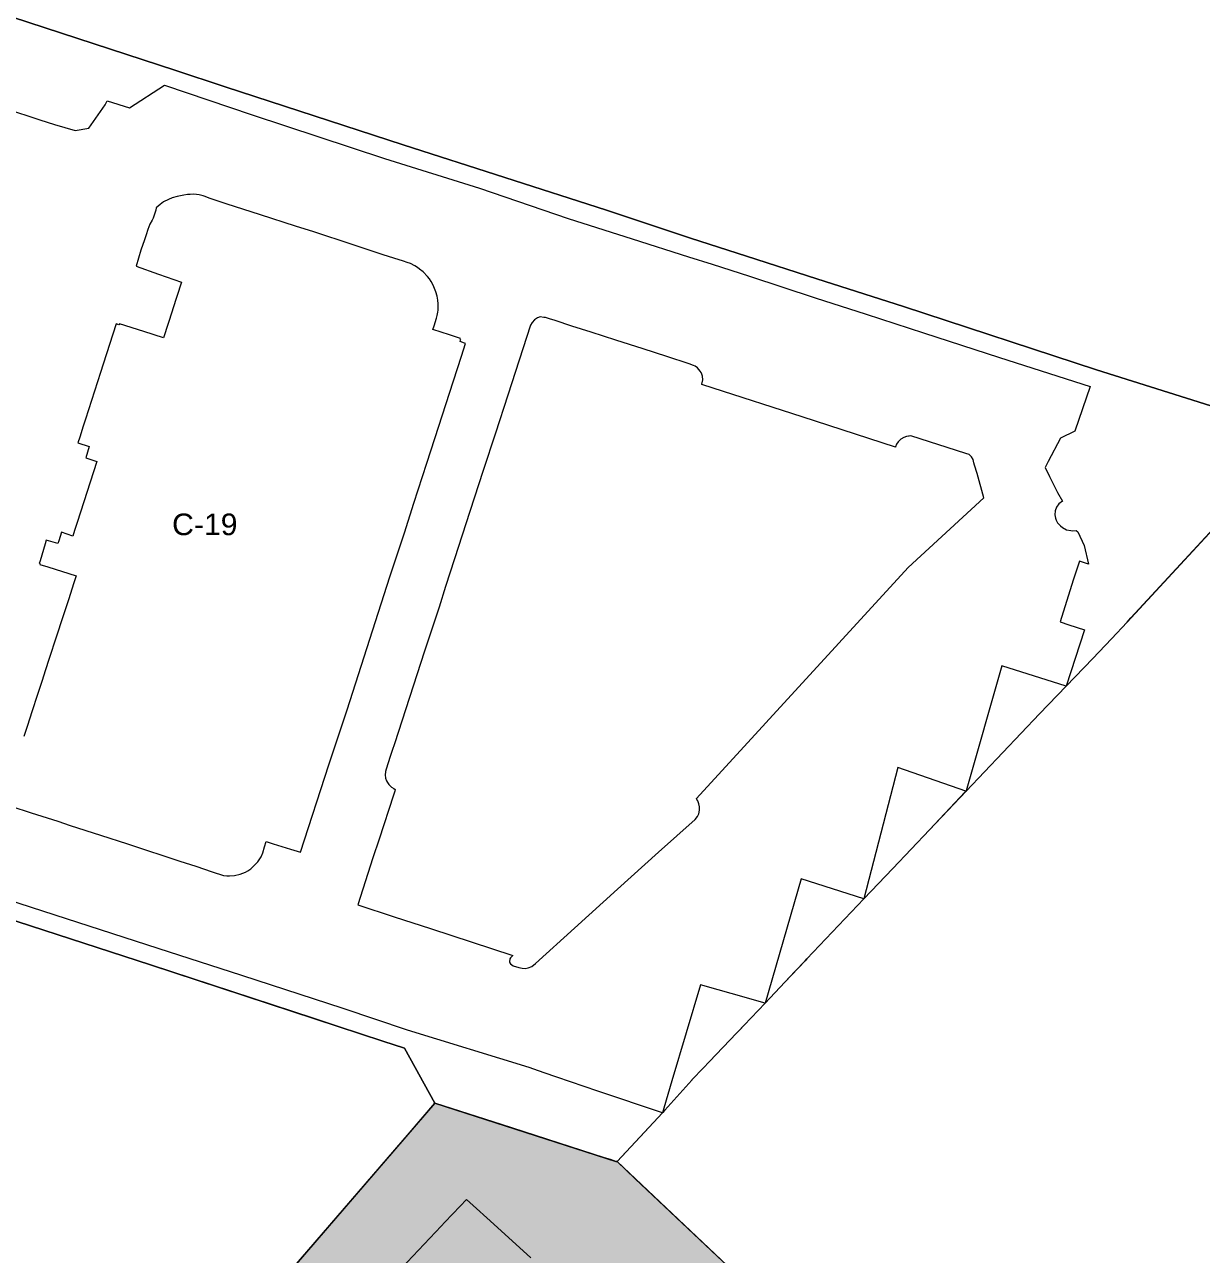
# Model space of a CAD drawing. Header units: metres. Extents: x 662613 to 666742, y 2728069 to 2732733.
# Drawn here: x 664230.1 to 664328.1, y 2729686.7 to 2729789.2 of the extents above; entities that cross this region are included whole.
import ezdxf
from ezdxf.enums import TextEntityAlignment as Align

# ---------------------------------------------------------------- set-up
doc = ezdxf.new("R2010")
doc.units = ezdxf.units.M
doc.header["$MEASUREMENT"] = 0
for name, color, linetype, lineweight in [('DQ_PLOT_ID', 252, 'Continuous', 18), ('Xref_DQ_MasterPlan_2024$0$DQ_PLOTS', 252, 'Continuous', 15), ('Xref_DQ_MasterPlan_2024$0$DQ_ROADS', 8, 'Continuous', 13)]:
    doc.layers.add(name, color=color, linetype=linetype, lineweight=lineweight)
doc.layers.add('Open area$0$PUBLIC PARKING', color=254, linetype='Continuous')
doc.styles.add('DQ_Plot_ID', font='arial.ttf')

# ---------------------------------------------------------------- blocks, each defined once
blk = doc.blocks.new('Xref_DQ_MasterPlan_2024$0$DQ_Roads_')
at = {"layer": 'Xref_DQ_MasterPlan_2024$0$DQ_ROADS'}
for points in [[(664253.8993, 2729677.5804), (664264.7693, 2729689.08), (664265.0821, 2729689.411), (664266.3452, 2729690.7473), (664266.8789, 2729691.3119), (664267.4313, 2729690.8086), (664268.8364, 2729689.5285), (664272.2251, 2729686.4412)], [(664228.475, 2729782.1892), (664231.338, 2729781.2457), (664232.5761, 2729780.8377), (664234.2763, 2729780.3467), (664235.4288, 2729780.5389), (664236.7735, 2729782.4833), (664236.9584, 2729782.8034), (664238.8187, 2729782.2307), (664241.7264, 2729784.1123), (664249.0291, 2729781.6403), (664260.0395, 2729778.0111), (664267.9535, 2729775.5325), (664275.3515, 2729773.0283), (664280.6685, 2729771.3279), (664285.3715, 2729769.829), (664287.3305, 2729769.2045), (664290.4523, 2729768.2063), (664295.9215, 2729766.4129), (664300.1555, 2729765.0423), (664304.9311, 2729763.4943), (664311.2505, 2729761.4469), (664318.8009, 2729759.0191), (664317.5445, 2729755.2967), (664316.3461, 2729754.7063), (664315.3151, 2729752.7725), (664315.0519, 2729752.2817), (664315.4263, 2729751.5333), (664316.0873, 2729750.1993), (664316.4941, 2729749.4695), (664316.1891, 2729749.2541), (664316.0007, 2729748.9851), (664315.8989, 2729748.6739), (664315.8691, 2729748.3329), (664315.9169, 2729748.0519), (664315.9827, 2729747.8903), (664316.0843, 2729747.6749), (664316.3385, 2729747.4297), (664316.5121, 2729747.2801), (664316.8531, 2729747.0947), (664317.194, 2729747.0169), (664317.3795, 2729747.0109), (664317.6427, 2729747.0229), (664317.7743, 2729746.9093), (664318.3217, 2729745.7907), (664318.6831, 2729744.2151), (664317.9127, 2729744.466), (664317.3971, 2729742.9038), (664316.3047, 2729739.4195), (664317.0361, 2729739.1717), (664318.3475, 2729738.7478), (664316.8056, 2729734.0587), (664311.4651, 2729735.7518), (664308.4879, 2729725.3426), (664308.4816, 2729725.3214), (664308.4787, 2729725.3173), (664308.456, 2729725.3252), (664302.7926, 2729727.2815), (664299.9666, 2729716.3466), (664294.7365, 2729718.0101), (664291.738, 2729707.6732), (664288.9243, 2729708.4604), (664287.8287, 2729708.7668), (664286.3603, 2729709.1776), (664283.9866, 2729701.1925), (664283.3091, 2729698.9134), (664283.1915, 2729698.5176), (664277.813, 2729700.3419), (664274.3992, 2729701.4999), (664273.3342, 2729701.8617), (664272.4756, 2729702.1635), (664272.08, 2729702.3025), (664261.9725, 2729705.4131), (664256.6093, 2729707.2139), (664248.1587, 2729709.9571), (664241.1873, 2729712.2122), (664233.5645, 2729714.6843), (664219.6529, 2729719.1863)], [(664228.9162, 2729724.0582), (664230.6126, 2729723.5225), (664232.8335, 2729722.8183), (664233.8747, 2729722.4661), (664236.4024, 2729721.6412), (664238.6383, 2729720.9219), (664239.3123, 2729720.7156), (664240.6479, 2729720.2679), (664241.1811, 2729720.1019), (664243.0096, 2729719.4983), (664244.3476, 2729719.0657), (664245.7032, 2729718.613), (664246.6489, 2729718.2961), (664246.9105, 2729718.2659), (664247.1368, 2729718.2609), (664247.5443, 2729718.3011), (664248.0221, 2729718.4017), (664248.4799, 2729718.5728), (664248.6685, 2729718.6834), (664248.9049, 2729718.8444), (664249.2269, 2729719.1462), (664249.5036, 2729719.438), (664249.7676, 2729719.8353), (664249.9034, 2729720.1925), (664250.0393, 2729720.6855), (664250.2013, 2729721.1133), (664250.7722, 2729720.9408), (664252.2074, 2729720.4784), (664253.0611, 2729720.2258), (664255.422, 2729727.5036), (664256.9236, 2729732.0888), (664258.8186, 2729737.9683), (664260.4979, 2729743.1626), (664261.6986, 2729746.824), (664262.4954, 2729749.3067), (664263.5589, 2729752.6289), (664264.5761, 2729755.7233), (664265.4583, 2729758.4728), (664266.4649, 2729761.5602), (664266.8028, 2729762.5988), (664266.7115, 2729762.6351), (664266.3526, 2729762.7652), (664266.3875, 2729762.8733), (664266.4088, 2729762.9409), (664266.3484, 2729762.9587), (664266.3723, 2729763.0296), (664265.4566, 2729763.33), (664264.0824, 2729763.7769), (664264.1782, 2729764.0808), (664264.3806, 2729764.7033), (664264.4334, 2729764.9246), (664264.4862, 2729765.2038), (664264.5063, 2729765.3823), (664264.5176, 2729765.8954), (664264.4824, 2729766.2249), (664264.4183, 2729766.5468), (664264.3152, 2729766.9191), (664264.1592, 2729767.324), (664264.0599, 2729767.5177), (664263.9241, 2729767.7666), (664263.7807, 2729767.983), (664263.6273, 2729768.1716), (664263.2639, 2729768.5589), (664262.9696, 2729768.8004), (664262.7885, 2729768.9337), (664262.5659, 2729769.067), (664262.2012, 2729769.2531), (664261.9296, 2729769.3512), (664261.6203, 2729769.4518), (664260.8242, 2729769.7184), (664259.9314, 2729769.99), (664257.3398, 2729770.8469), (664254.1531, 2729771.8932), (664252.6289, 2729772.3862), (664249.709, 2729773.3268), (664246.8593, 2729774.2373), (664245.4308, 2729774.7151), (664245.1217, 2729774.8484), (664244.9331, 2729774.9163), (664244.6011, 2729774.9817), (664244.3773, 2729775.022), (664244.1383, 2729775.032), (664243.8692, 2729775.0245), (664243.6328, 2729775.0069), (664243.3272, 2729774.9692), (664242.789, 2729774.861), (664242.3589, 2729774.7277), (664242.0508, 2729774.607), (664241.6509, 2729774.4033), (664241.3541, 2729774.1744), (664241.0397, 2729773.9103), (664241.002, 2729773.7192), (664240.7693, 2729773.0426), (664240.6901, 2729772.8867), (664240.5116, 2729772.532), (664240.3393, 2729772.0919), (664240.201, 2729771.6643), (664240.0538, 2729771.2518), (664239.7619, 2729770.369), (664239.3618, 2729769.0396), (664241.2256, 2729768.383), (664243.1393, 2729767.7088), (664242.3959, 2729765.3941), (664242.3905, 2729765.3773), (664241.6437, 2729763.0823), (664240.0051, 2729763.5904), (664237.9637, 2729764.2397), (664237.9339, 2729764.1504), (664237.7044, 2729764.2361), (664236.6241, 2729760.8878), (664236.3921, 2729760.1782), (664235.1358, 2729756.3028), (664234.957, 2729755.7123), (664234.6663, 2729754.8089), (664234.5124, 2729754.3269), (664235.4532, 2729754.0246), (664235.164, 2729753.0688), (664236.1017, 2729752.7816), (664234.4517, 2729747.6848), (664234.2356, 2729747.016), (664234.0934, 2729746.5679), (664233.14, 2729746.8956), (664232.9162, 2729746.1726), (664232.847, 2729745.955), (664231.8823, 2729746.2187), (664231.7924, 2729745.9269), (664231.3614, 2729744.5153), (664231.2909, 2729744.2776), (664231.3651, 2729744.2537), (664231.3502, 2729744.2055), (664232.0016, 2729744.0004), (664234.3806, 2729743.2588), (664234.1782, 2729742.6577), (664233.7242, 2729741.2668), (664233.2878, 2729739.9288), (664232.6771, 2729738.0589), (664232.5168, 2729737.5634), (664232.3174, 2729736.9459), (664232.0967, 2729736.2706), (664231.8201, 2729735.423), (664231.5044, 2729734.4396), (664231.1535, 2729733.3556), (664230.6895, 2729731.917), (664230.316, 2729730.7751), (664230.018, 2729729.8647)]]:
    blk.add_lwpolyline(points, dxfattribs=at)
blk.add_lwpolyline([(664259.6025, 2729721.3115), (664259.0835, 2729719.7771), (664257.8197, 2729715.8551), (664260.8495, 2729714.8585), (664263.8746, 2729713.8732), (664270.7439, 2729711.641), (664270.5352, 2729711.4397), (664270.4849, 2729711.3567), (664270.4648, 2729711.1077), (664270.4761, 2729711.0247), (664270.544, 2729710.9442), (664270.7528, 2729710.7782), (664271.2259, 2729710.6446), (664271.5098, 2729710.5644), (664271.7689, 2729710.5493), (664272.0204, 2729710.5996), (664272.3071, 2729710.7254), (664272.6101, 2729710.9542), (664275.8636, 2729713.8976), (664279.4588, 2729717.1458), (664282.8722, 2729720.2254), (664285.9215, 2729722.9711), (664286.1054, 2729723.1984), (664286.1383, 2729723.2762), (664286.2213, 2729723.4362), (664286.2856, 2729723.7398), (664286.2879, 2729724), (664286.2355, 2729724.2767), (664286.1271, 2729724.5249), (664286.0502, 2729724.635), (664286.0257, 2729724.6999), (664303.6423, 2729743.9533), (664309.9619, 2729749.7371), (664309.4088, 2729751.7769), (664309.1931, 2729752.4724), (664309.1333, 2729752.6653), (664309.0551, 2729752.9356), (664308.9413, 2729753.1562), (664308.7457, 2729753.3553), (664308.4647, 2729753.455), (664303.8727, 2729754.9026), (664303.728, 2729754.8921), (664303.6771, 2729754.8884), (664303.517, 2729754.8635), (664303.2858, 2729754.7745), (664303.0511, 2729754.6287), (664302.827, 2729754.4153), (664302.6918, 2729754.2232), (664302.5919, 2729753.9893), (664302.589, 2729753.9821), (664294.8375, 2729756.4887), (664287.4279, 2729758.8845), (664286.4783, 2729759.1915), (664286.4832, 2729759.2174), (664286.5507, 2729759.574), (664286.5282, 2729759.8731), (664286.4445, 2729760.1273), (664286.4166, 2729760.1781), (664286.3428, 2729760.3127), (664286.1155, 2729760.5729), (664285.93, 2729760.7105), (664285.7895, 2729760.7793), (664285.4231, 2729760.9109), (664283.5582, 2729761.5121), (664281.5886, 2729762.1492), (664279.314, 2729762.885), (664277.2487, 2729763.546), (664275.6471, 2729764.0544), (664274.2668, 2729764.518), (664273.7972, 2729764.6676), (664273.4502, 2729764.7723), (664273.3111, 2729764.7812), (664273.0061, 2729764.8112), (664272.7757, 2729764.7364), (664272.5335, 2729764.5689), (664272.3361, 2729764.3505), (664272.2102, 2729764.1193), (664270.3189, 2729758.2992), (664269.2838, 2729755.13), (664268.2737, 2729752.0355), (664267.1639, 2729748.6209), (664267.1619, 2729748.6147), (664265.8781, 2729744.6586), (664265.1312, 2729742.3644), (664264.5852, 2729740.65), (664263.3811, 2729736.9715), (664260.8732, 2729729.2664), (664260.6945, 2729728.7133), (664260.5247, 2729728.194), (664260.3575, 2729727.6765), (664260.1859, 2729727.1501), (664260.1289, 2729726.9527), (664260.126, 2729726.9154), (664260.1067, 2729726.6681), (664260.1405, 2729726.3978), (664260.2152, 2729726.1684), (664260.2828, 2729726.0528), (664260.4019, 2729725.8714), (664260.5247, 2729725.7522), (664260.6367, 2729725.6526), (664260.8128, 2729725.5335), (664260.944, 2729725.4528), (664260.8945, 2729725.3093), (664260.7971, 2729724.9937)], close=True, dxfattribs=at)
blk = doc.blocks.new('Xref_DQ_MasterPlan_2024')
at = {"layer": 'Xref_DQ_MasterPlan_2024$0$DQ_PLOTS'}
for points in [[(664336.35, 2729755.04), (664319.35, 2729760.42), (664303.28, 2729765.68), (664296.05, 2729767.99), (664290.19, 2729769.87), (664285.54, 2729771.37), (664278.53, 2729773.7), (664261.6, 2729779.15), (664246.79, 2729783.99), (664242.58, 2729785.38), (664193.83, 2729801.31)], [(664193.83, 2729801.31), (664242.58, 2729785.38), (664246.79, 2729783.99), (664261.6, 2729779.15), (664278.53, 2729773.7), (664285.54, 2729771.37), (664290.19, 2729769.87), (664296.05, 2729767.99), (664303.28, 2729765.68), (664319.35, 2729760.42), (664336.35, 2729755.04)], [(664335.89, 2729754.53), (664321.88, 2729739.39), (664320.6, 2729738.01), (664319.02, 2729736.36), (664316.81, 2729734.06), (664314.59, 2729731.75), (664308.48, 2729725.32), (664308.48, 2729725.32), (664302.38, 2729718.89), (664302.37, 2729718.88), (664299.97, 2729716.35), (664295.23, 2729711.35), (664295.08, 2729711.2), (664293.39, 2729709.42), (664291.74, 2729707.67), (664290, 2729705.84), (664289.6, 2729705.42), (664289.35, 2729705.16), (664287.11, 2729702.8), (664286.59, 2729702.25), (664285.68, 2729701.29), (664285.65, 2729701.26), (664284.89, 2729700.41), (664283.39, 2729698.74), (664283.37, 2729698.72), (664283.23, 2729698.56), (664283.19, 2729698.52), (664279.41, 2729694.46), (664279.32, 2729694.48), (664278.87, 2729694.63), (664278.37, 2729694.79), (664269.79, 2729697.56), (664264.25, 2729699.34), (664261.72, 2729703.9), (664259.91, 2729704.5), (664256.2, 2729705.72), (664256.2, 2729705.72), (664254.1, 2729706.41), (664240.56, 2729710.85), (664217.12, 2729718.45)], [(664291.64, 2729682.93), (664279.41, 2729694.46), (664281.35, 2729696.54), (664283.19, 2729698.52), (664283.23, 2729698.56), (664283.37, 2729698.72), (664283.39, 2729698.74), (664284.89, 2729700.41), (664285.65, 2729701.26), (664285.68, 2729701.29), (664286.59, 2729702.25), (664287.11, 2729702.8), (664289.35, 2729705.16), (664289.6, 2729705.42), (664289.86, 2729705.7), (664290, 2729705.84), (664291.74, 2729707.67), (664293.39, 2729709.42), (664294.23, 2729710.3), (664295.08, 2729711.2), (664295.23, 2729711.35), (664299.97, 2729716.35), (664302.37, 2729718.88), (664302.38, 2729718.89), (664305.43, 2729722.1), (664308.41, 2729725.25), (664308.48, 2729725.32), (664308.48, 2729725.32), (664314.59, 2729731.75), (664316.81, 2729734.06), (664319.02, 2729736.36), (664320.6, 2729738.01), (664321.88, 2729739.39), (664322.21, 2729739.75), (664362.57, 2729783.38)], [(664217.12, 2729718.45), (664240.56, 2729710.85), (664256.2, 2729705.72), (664259.91, 2729704.5), (664261.72, 2729703.9), (664264.25, 2729699.34), (664251.83, 2729684.91)], [(664251.83, 2729684.91), (664262.12, 2729696.87), (664264.25, 2729699.34), (664279.32, 2729694.48), (664279.32, 2729694.48), (664279.41, 2729694.46), (664280.93, 2729693.02), (664291.64, 2729682.93)]]:
    blk.add_lwpolyline(points, dxfattribs=at)
blk.add_blockref('Xref_DQ_MasterPlan_2024$0$DQ_Roads_', (0, 0))
blk = doc.blocks.new('Open area')
at = {"layer": 'Open area$0$PUBLIC PARKING'}
blk.add_hatch(color=256, dxfattribs=at).paths.add_polyline_path([(664279.32, 2729694.48), (664279.41, 2729694.46), (664280.93, 2729693.02), (664291.64, 2729682.93), (664295.76, 2729679.06), (664309.81, 2729665.83), (664314.02, 2729661.86), (664323.04, 2729653.37), (664322.87, 2729653.19), (664320.26, 2729650.33), (664317.42, 2729647.23), (664316.33, 2729646.1), (664316.24, 2729646.19), (664311.5, 2729641.07), (664310.63, 2729640.11), (664309.48, 2729638.91), (664308.38, 2729637.76), (664306.18, 2729635.42), (664304.04, 2729633.18), (664301.56, 2729630.58), (664300.79, 2729629.77), (664298.19, 2729627.05), (664293.24, 2729621.83), (664292.52, 2729621.09), (664290.45, 2729618.9), (664287.7, 2729615.99), (664285.69, 2729613.9), (664283.66, 2729611.79), (664282.6, 2729610.75), (664280.99, 2729609.21), (664279.67, 2729608.05), (664277.92, 2729606.62), (664275.53, 2729604.79), (664272.59, 2729602.73), (664270.99, 2729601.7), (664269.08, 2729600.55), (664266.57, 2729599.15), (664263.23, 2729597.52), (664260.33, 2729596.24), (664259.46, 2729595.85), (664257.64, 2729595.19), (664254.36, 2729594.08), (664250.79, 2729593.07), (664248.05, 2729592.54), (664247.57, 2729592.45), (664236.07, 2729665.64), (664235.94, 2729666.46), (664251.83, 2729684.91), (664262.12, 2729696.87), (664264.25, 2729699.34), (664279.32, 2729694.48)], flags=0)

msp = doc.modelspace()

# ---------------------------------------------------------------- block references
for name in ['Xref_DQ_MasterPlan_2024', 'Open area']:
    msp.add_blockref(name, (0, 0))

# ---------------------------------------------------------------- texts
at = {"layer": 'DQ_PLOT_ID', "style": 'DQ_Plot_ID'}
msp.add_text('C-19', height=1.8, dxfattribs=at).set_placement((664245.08, 2729746.64), align=Align.CENTER)

doc.saveas('drawing.dxf')
